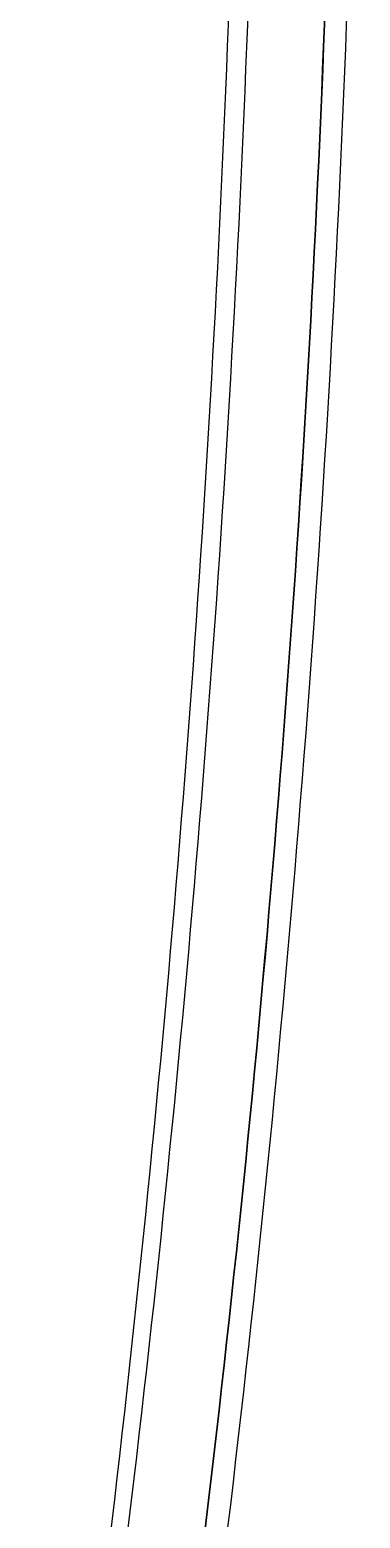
# Model space of a CAD drawing. Extents: x 3004 to 9384, y -52 to 2475.
# Drawn here: x 7023.4 to 7041.4, y 1604.9 to 1685.5 of the extents above; entities that cross this region are included whole.
import ezdxf

# ---------------------------------------------------------------- set-up
doc = ezdxf.new("R2010")
doc.units = 0
doc.header["$LTSCALE"] = 20
doc.header["$MEASUREMENT"] = 0
doc.layers.get('0').update_dxf_attribs({"linetype": 'CONTINUOUS'})
doc.layers.add('1', color=7, linetype='CONTINUOUS')

# ---------------------------------------------------------------- blocks, each defined once
blk = doc.blocks.new('A$C429C0A1F')
at = {"layer": '1', "color": 0}
for points in [[(47.318, 459.257), (72.499, 455.441), (97.811, 452.571), (148.741, 448.728), (174.342, 447.762), (200.006, 447.762)], [(200.006, 446.715), (174.333, 446.716), (148.722, 447.703), (97.769, 451.629), (72.445, 454.561), (47.256, 458.455)], [(42.53, 454.961), (68.487, 450.87), (94.582, 447.753), (147.112, 443.591), (173.541, 442.537), (200.006, 442.537)], [(200.006, 442.537), (173.509, 442.537), (147.138, 443.589), (94.577, 447.754), (68.496, 450.868), (42.53, 454.961)], [(42.224, 453.766), (68.24, 449.668), (94.372, 446.551), (147.036, 442.386), (173.458, 441.335), (200.006, 441.335)]]:
    blk.add_open_spline(points, degree=3, knots=[0, 0, 0, 0, 0.5, 0.5, 1, 1, 1, 1], dxfattribs=at)

msp = doc.modelspace()

# ---------------------------------------------------------------- block references
at = {"rotation": 90}
msp.add_blockref('A$C429C0A1F', (7482.704, 1524.251), dxfattribs=at)

doc.saveas('drawing.dxf')
